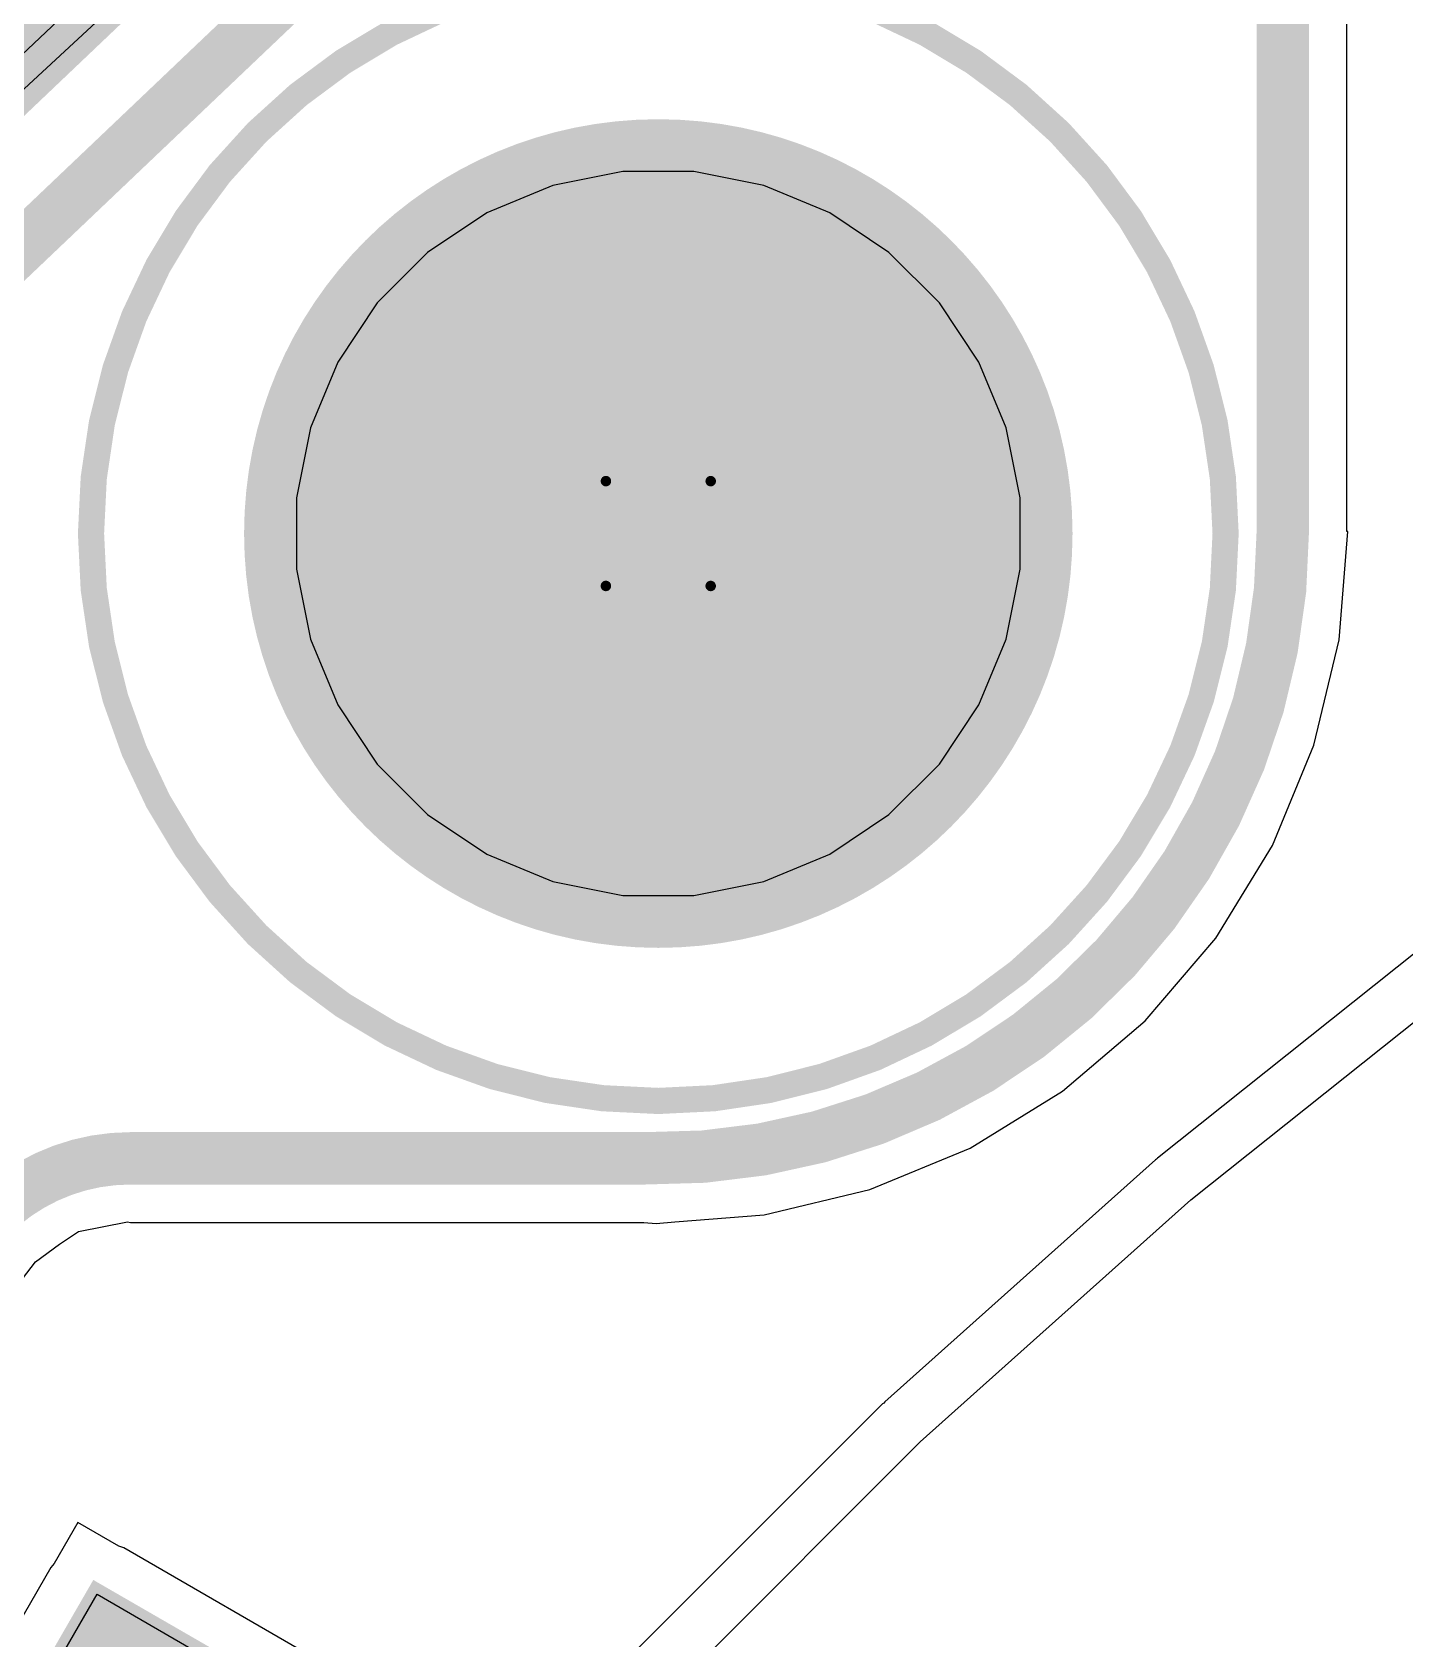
# Model space of a CAD drawing. Header units: inches. Extents: x -30 to 282, y -86 to 78.
# Drawn here: x -15.75 to -9.1, y -23.41 to -15.63 of the extents above; entities that cross this region are included whole.
import ezdxf

# ---------------------------------------------------------------- set-up
doc = ezdxf.new("R2010")
doc.units = ezdxf.units.IN
for name, color, linetype in [('Board Outline', 216, 'Continuous'), ('Bottom Layer', 5, 'Continuous'), ('Bottom Paste', 16, 'Continuous'), ('Bottom Solder', 6, 'Continuous'), ('Dimensions', 6, 'Continuous'), ('Drill Drawing', 1, 'Continuous'), ('GND 01', 76, 'Continuous'), ('GND 02', 16, 'Continuous'), ('Pad Holes', 156, 'Continuous'), ('PWR', 156, 'Continuous'), ('SIG 01', 90, 'Continuous'), ('Top Layer', 1, 'Continuous'), ('Top Solder', 216, 'Continuous')]:
    doc.layers.add(name, color=color, linetype=linetype)

# ---------------------------------------------------------------- blocks, each defined once
blk = doc.blocks.new('B6B_ZR_SM4_TF_LF__SN__B_34')
at = {"layer": 'Bottom Layer'}
blk.add_hatch(color=5, dxfattribs=at).paths.add_polyline_path([(-4.1001, 3.2749), (-3.4001, 3.2749), (-3.4001, -0.725), (-4.1001, -0.725)])
at = {"layer": 'Bottom Paste'}
blk.add_hatch(color=16, dxfattribs=at).paths.add_polyline_path([(-4.1001, 3.2749), (-3.4001, 3.2749), (-3.4001, -0.725), (-4.1001, -0.725)])
at = {"layer": 'Bottom Solder'}
blk.add_hatch(color=6, dxfattribs=at).paths.add_polyline_path([(-4.1509, 3.3257), (-3.3493, 3.3257), (-3.3493, -0.7758), (-4.1509, -0.7758)])

msp = doc.modelspace()

# ---------------------------------------------------------------- hatches: boundary and pattern name
at = {"layer": 'Bottom Solder'}
h = msp.add_hatch(color=6, dxfattribs=at)
edge = h.paths.add_edge_path()
edge.add_arc((-12.7181, -18.0554), 0.1016, 0, 360)
at = {"layer": 'GND 01'}
h = msp.add_hatch(color=76, dxfattribs=at)
edge = h.paths.add_edge_path()
edge.add_arc((-12.7181, -18.0554), 2.008, 0, 360)
at = {"layer": 'GND 02'}
h = msp.add_hatch(color=16, dxfattribs=at)
edge = h.paths.add_edge_path()
edge.add_arc((-12.7181, -18.0554), 2.008, 0, 360)
at = {"layer": 'Pad Holes'}
h = msp.add_hatch(color=7, dxfattribs=at)
edge = h.paths.add_edge_path()
edge.add_arc((-12.7181, -18.0554), 1.5, 0, 360)
at = {"layer": 'Top Solder'}
h = msp.add_hatch(color=216, dxfattribs=at)
edge = h.paths.add_edge_path()
edge.add_arc((-12.7181, -18.0554), 0.1016, 0, 360)

# ---------------------------------------------------------------- linework, layer by layer
at = {"layer": 'Board Outline', "const_width": 0.254}
msp.add_lwpolyline([(37.4947, -16.4465, -2.502525), (-17.2929, -16.4465)], format="xyb", dxfattribs=at)
at = {"layer": 'Board Outline'}
for points, const_width in [([(-11.2181, -18.0554, 1), (-14.2181, -18.0554, 1)], 0.254), ([(-14.2816, -18.0554, 1), (-14.1546, -18.0554, 1)], 0.127), ([(-11.2816, -18.0554, 1), (-11.1546, -18.0554, 1)], 0.127)]:
    msp.add_lwpolyline(points, format="xyb", close=True, dxfattribs=dict(at, const_width=const_width))
at = {"layer": 'Bottom Layer'}
for p, q in [((-12.8908, -16.3014), (-13.2297, -16.3688)), ((-12.5453, -16.3014), (-12.8908, -16.3014)), ((-12.2064, -16.3688), (-12.5453, -16.3014)), ((-13.2297, -16.3688), (-13.5489, -16.501)), ((-11.8872, -16.501), (-12.2064, -16.3688)), ((-13.5489, -16.501), (-13.8362, -16.693)), ((-11.5999, -16.693), (-11.8872, -16.501)), ((-13.8362, -16.693), (-14.0805, -16.9373)), ((-11.3556, -16.9373), (-11.5999, -16.693)), ((-14.0805, -16.9373), (-14.2724, -17.2246)), ((-11.1637, -17.2246), (-11.3556, -16.9373)), ((-14.2724, -17.2246), (-14.4046, -17.5438)), ((-11.0315, -17.5438), (-11.1637, -17.2246)), ((-14.4046, -17.5438), (-14.4721, -17.8827)), ((-10.9641, -17.8827), (-11.0315, -17.5438)), ((-14.4721, -17.8827), (-14.4721, -18.2282)), ((-10.9641, -18.2282), (-10.9641, -17.8827)), ((-14.4721, -18.2282), (-14.4046, -18.567)), ((-11.0315, -18.567), (-10.9641, -18.2282)), ((-14.4046, -18.567), (-14.2724, -18.8863)), ((-11.1637, -18.8863), (-11.0315, -18.567)), ((-14.2724, -18.8863), (-14.0805, -19.1735)), ((-11.3556, -19.1735), (-11.1637, -18.8863)), ((-14.0805, -19.1735), (-13.8362, -19.4178)), ((-11.5999, -19.4178), (-11.3556, -19.1735)), ((-13.8362, -19.4178), (-13.5489, -19.6098)), ((-11.8872, -19.6098), (-11.5999, -19.4178)), ((-13.5489, -19.6098), (-13.2297, -19.742)), ((-12.2064, -19.742), (-11.8872, -19.6098)), ((-13.2297, -19.742), (-12.8908, -19.8094)), ((-12.5453, -19.8094), (-12.2064, -19.742)), ((-12.8908, -19.8094), (-12.5453, -19.8094)), ((-15.5314, -22.8492), (-15.6459, -23.0475)), ((-15.3331, -22.9637), (-15.5314, -22.8492)), ((-15.3089, -22.9719), (-15.3331, -22.9637)), ((-14.3153, -23.5456), (-15.3089, -22.9719)), ((-15.6459, -23.0475), (-15.6627, -23.0667)), ((-15.6627, -23.0667), (-18.1653, -27.4014)), ((-17.9411, -27.5309), (-15.4384, -23.1962)), ((-15.4384, -23.1962), (-14.4448, -23.7699))]:
    msp.add_line(p, q, dxfattribs=at)
at = {"layer": 'Dimensions'}
for points, const_width in [([(-9.9681, -18.0554, 1), (-15.4681, -18.0554, 1)], 0.127), ([(-15.4998, -18.0554, 1), (-15.4363, -18.0554, 1)], 0.0635), ([(-9.9998, -18.0554, 1), (-9.9363, -18.0554, 1)], 0.0635)]:
    msp.add_lwpolyline(points, format="xyb", close=True, dxfattribs=dict(at, const_width=const_width))
at = {"layer": 'Drill Drawing', "const_width": 0.0508}
for points in [[(-12.9721, -17.8014), (-12.4641, -17.8014)], [(-12.9721, -18.3094), (-12.9721, -17.8014)], [(-12.4641, -18.3094), (-12.4641, -17.8014)], [(-12.9721, -18.3094), (-12.4641, -18.3094)]]:
    msp.add_lwpolyline(points, dxfattribs=at)
at = {"layer": 'Drill Drawing', "const_width": 0.0254}
for points in [[(-12.9848, -17.8014, 1), (-12.9594, -17.8014, 1)], [(-12.9848, -17.8014, 1), (-12.9594, -17.8014, 1)], [(-12.4768, -17.8014, 1), (-12.4514, -17.8014, 1)], [(-12.4768, -17.8014, 1), (-12.4514, -17.8014, 1)], [(-12.9848, -18.3094, 1), (-12.9594, -18.3094, 1)], [(-12.9848, -18.3094, 1), (-12.9594, -18.3094, 1)], [(-12.4768, -18.3094, 1), (-12.4514, -18.3094, 1)], [(-12.4768, -18.3094, 1), (-12.4514, -18.3094, 1)]]:
    msp.add_lwpolyline(points, format="xyb", close=True, dxfattribs=at)
at = {"layer": 'GND 01'}
msp.add_line((-16.9411, -16.8163), (0.204, -0.5105), dxfattribs=at)
at = {"layer": 'GND 01', "const_width": 1.016}
msp.add_lwpolyline([(-17.2929, -16.4465), (0, 0)], dxfattribs=at)
at = {"layer": 'GND 02'}
msp.add_line((-16.9411, -16.8163), (0.204, -0.5105), dxfattribs=at)
at = {"layer": 'GND 02', "const_width": 1.016}
msp.add_lwpolyline([(-17.2929, -16.4465), (0, 0)], dxfattribs=at)
at = {"layer": 'PWR'}
for p, q in [((-12.8908, -16.3014), (-13.2297, -16.3688)), ((-12.5453, -16.3014), (-12.8908, -16.3014)), ((-12.2064, -16.3688), (-12.5453, -16.3014)), ((-13.2297, -16.3688), (-13.5489, -16.501)), ((-11.8872, -16.501), (-12.2064, -16.3688)), ((-13.5489, -16.501), (-13.8362, -16.693)), ((-11.5999, -16.693), (-11.8872, -16.501)), ((-13.8362, -16.693), (-14.0805, -16.9373)), ((-11.3556, -16.9373), (-11.5999, -16.693)), ((-14.0805, -16.9373), (-14.2724, -17.2246)), ((-11.1637, -17.2246), (-11.3556, -16.9373)), ((-14.2724, -17.2246), (-14.4046, -17.5438)), ((-11.0315, -17.5438), (-11.1637, -17.2246)), ((-14.4046, -17.5438), (-14.4721, -17.8827)), ((-10.9641, -17.8827), (-11.0315, -17.5438)), ((-14.4721, -17.8827), (-14.4721, -18.2282)), ((-10.9641, -18.2282), (-10.9641, -17.8827)), ((-14.4721, -18.2282), (-14.4046, -18.567)), ((-11.0315, -18.567), (-10.9641, -18.2282)), ((-14.4046, -18.567), (-14.2724, -18.8863)), ((-11.1637, -18.8863), (-11.0315, -18.567)), ((-14.2724, -18.8863), (-14.0805, -19.1735)), ((-11.3556, -19.1735), (-11.1637, -18.8863)), ((-14.0805, -19.1735), (-13.8362, -19.4178)), ((-11.5999, -19.4178), (-11.3556, -19.1735)), ((-13.8362, -19.4178), (-13.5489, -19.6098)), ((-11.8872, -19.6098), (-11.5999, -19.4178)), ((-13.5489, -19.6098), (-13.2297, -19.742)), ((-12.2064, -19.742), (-11.8872, -19.6098)), ((-13.2297, -19.742), (-12.8908, -19.8094)), ((-12.5453, -19.8094), (-12.2064, -19.742)), ((-12.8908, -19.8094), (-12.5453, -19.8094)), ((-8.9219, -19.9851), (-10.2975, -21.0821)), ((-10.1361, -21.2846), (-8.7605, -20.1876)), ((-10.3086, -21.0915), (-11.6205, -22.2639)), ((-10.3023, -21.0878), (-10.3086, -21.0915)), ((-10.2975, -21.0821), (-10.3023, -21.0878)), ((-11.448, -22.457), (-10.1361, -21.2846)), ((-11.625, -22.2698), (-11.6311, -22.2739)), ((-11.6205, -22.2639), (-11.625, -22.2698)), ((-11.6311, -22.2739), (-12.8752, -23.518)), ((-12.6921, -23.7011), (-11.448, -22.457))]:
    msp.add_line(p, q, dxfattribs=at)
at = {"layer": 'SIG 01'}
for p, q in [((-16.1852, -16.2633), (-14.931, -15.1023)), ((-12.8908, -16.3014), (-13.2297, -16.3688)), ((-12.5453, -16.3014), (-12.8908, -16.3014)), ((-12.2064, -16.3688), (-12.5453, -16.3014)), ((-13.2297, -16.3688), (-13.5489, -16.501)), ((-11.8872, -16.501), (-12.2064, -16.3688)), ((-13.5489, -16.501), (-13.8362, -16.693)), ((-11.5999, -16.693), (-11.8872, -16.501)), ((-13.8362, -16.693), (-14.0805, -16.9373)), ((-11.3556, -16.9373), (-11.5999, -16.693)), ((-14.0805, -16.9373), (-14.2724, -17.2246)), ((-11.1637, -17.2246), (-11.3556, -16.9373)), ((-14.2724, -17.2246), (-14.4046, -17.5438)), ((-11.0315, -17.5438), (-11.1637, -17.2246)), ((-14.4046, -17.5438), (-14.4721, -17.8827)), ((-10.9641, -17.8827), (-11.0315, -17.5438)), ((-14.4721, -17.8827), (-14.4721, -18.2282)), ((-10.9641, -18.2282), (-10.9641, -17.8827)), ((-14.4721, -18.2282), (-14.4046, -18.567)), ((-11.0315, -18.567), (-10.9641, -18.2282)), ((-14.4046, -18.567), (-14.2724, -18.8863)), ((-11.1637, -18.8863), (-11.0315, -18.567)), ((-14.2724, -18.8863), (-14.0805, -19.1735)), ((-11.3556, -19.1735), (-11.1637, -18.8863)), ((-14.0805, -19.1735), (-13.8362, -19.4178)), ((-11.5999, -19.4178), (-11.3556, -19.1735)), ((-13.8362, -19.4178), (-13.5489, -19.6098)), ((-11.8872, -19.6098), (-11.5999, -19.4178)), ((-13.5489, -19.6098), (-13.2297, -19.742)), ((-12.2064, -19.742), (-11.8872, -19.6098)), ((-13.2297, -19.742), (-12.8908, -19.8094)), ((-12.5453, -19.8094), (-12.2064, -19.742)), ((-12.8908, -19.8094), (-12.5453, -19.8094))]:
    msp.add_line(p, q, dxfattribs=at)
at = {"layer": 'SIG 01', "const_width": 0.2032}
msp.add_lwpolyline([(-16.5263, -16.1909), (-15.1245, -14.8932)], dxfattribs=at)
at = {"layer": 'Top Layer'}
for p, q in [((-9.38, -18.0455), (-9.38, -14.4262)), ((-9.4169, -18.5702), (-9.3757, -18.0455)), ((-9.3757, -18.0455), (-9.38, -18.0455)), ((-9.5398, -19.0818), (-9.4169, -18.5702)), ((-9.7412, -19.568), (-9.5398, -19.0818)), ((-10.0161, -20.0167), (-9.7412, -19.568)), ((-10.3579, -20.4169), (-10.0161, -20.0167)), ((-10.758, -20.7586), (-10.3579, -20.4169)), ((-11.2067, -21.0336), (-10.758, -20.7586)), ((-11.6929, -21.2349), (-11.2067, -21.0336)), ((-12.2046, -21.3578), (-11.6929, -21.2349)), ((-15.528, -21.4383), (-15.2917, -21.3913)), ((-15.2917, -21.3913), (-15.277, -21.3942)), ((-15.277, -21.3942), (-12.9398, -21.3942)), ((-12.9398, -21.3942), (-12.7885, -21.3944)), ((-12.7885, -21.3944), (-12.7292, -21.3991)), ((-12.7292, -21.3991), (-12.6382, -21.3919)), ((-12.6382, -21.3919), (-12.2046, -21.3578)), ((-15.6205, -21.5001), (-15.528, -21.4383)), ((-15.7375, -21.5856), (-15.6205, -21.5001)), ((-15.8629, -21.7491), (-15.7375, -21.5856))]:
    msp.add_line(p, q, dxfattribs=at)
at = {"layer": 'Top Layer', "const_width": 0.254}
for points in [[(-16.207, -16.2505), (-11.4399, -11.7167)], [(-16.0747, -16.9247), (-11.5753, -12.6456)], [(-9.6908, -18.0455), (-9.6908, -14.4262)], [(-15.277, -21.0835), (-15.2769, -21.0835)], [(-15.2769, -21.0835), (-12.783, -21.0835)]]:
    msp.add_lwpolyline(points, dxfattribs=at)
for points in [[(-9.6908, -18.0455, -0.419409), (-12.783, -21.0835)], [(-15.9576, -21.3661, -0.19939), (-15.277, -21.0835)]]:
    msp.add_lwpolyline(points, format="xyb", dxfattribs=at)
at = {"layer": 'Top Layer', "const_width": 0.127}
for points in [[(-9.7543, -18.0455, 1), (-9.6273, -18.0455, 1)], [(-9.7543, -18.0455, 1), (-9.6273, -18.0455, 1)], [(-15.3405, -21.0835, 1), (-15.2135, -21.0835, 1)], [(-15.3405, -21.0835, 1), (-15.2135, -21.0835, 1)], [(-15.3404, -21.0835, 1), (-15.2134, -21.0835, 1)], [(-15.3404, -21.0835, 1), (-15.2134, -21.0835, 1)], [(-12.8465, -21.0835, 1), (-12.7195, -21.0835, 1)], [(-12.8465, -21.0835, 1), (-12.7195, -21.0835, 1)]]:
    msp.add_lwpolyline(points, format="xyb", close=True, dxfattribs=at)

# ---------------------------------------------------------------- block references
at = {"rotation": 330}
msp.add_blockref('B6B_ZR_SM4_TF_LF__SN__B_34', (-13.5251, -28.0824), dxfattribs=at)

doc.saveas('drawing.dxf')
